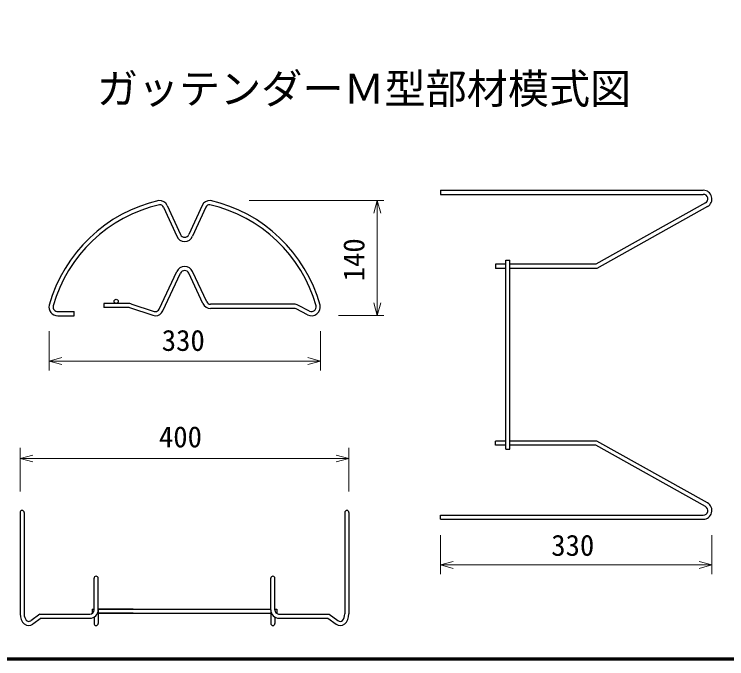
# Model space of a CAD drawing. Units: millimetres, scale not verified, with parts at other scales. Extents: x 400 to 16400, y 400 to 11650.
# Drawn here: x 6569 to 10036, y 400 to 3535 of the extents above; entities that cross this region are included whole.
import ezdxf
from ezdxf.enums import TextEntityAlignment as Align

# ---------------------------------------------------------------- set-up
doc = ezdxf.new("R2010")
doc.units = ezdxf.units.MM
doc.header["$LTSCALE"] = 40
for name, color, linetype, lineweight in [('C-STR', 1, 'Continuous', 25), ('C-STR-DIM', 1, 'Continuous', 13), ('C-TTL', 2, 'Continuous', 70)]:
    doc.layers.add(name, color=color, linetype=linetype, lineweight=lineweight)
doc.layers.add('C-TTL-TXT', color=7, linetype='Continuous')
doc.styles.add('ＭＳ ゴシック', font='')
doc.styles.get('ＭＳ ゴシック').set_extended_font_data('MS Gothic')

msp = doc.modelspace()

# ---------------------------------------------------------------- linework, layer by layer
at = {"layer": 'C-STR', "color": 6}
for p, q in [((8643.52, 2678.75), (8643.52, 2658.75)), ((8643.52, 2678.75), (9921.12, 2678.75)), ((8643.52, 2658.75), (9921.12, 2658.75)), ((7312.68, 2605.03), (7377.8, 2463.02)), ((7483.63, 2605.03), (7418.52, 2463.02)), ((9932.05, 2616.8), (9398.76, 2318.75)), ((7294.5, 2596.69), (7359.62, 2454.68)), ((7501.81, 2596.69), (7436.7, 2454.68)), ((9941.8, 2599.34), (9403.97, 2298.75)), ((8960.32, 1418.75), (8960.32, 2338.75)), ((8960.32, 2338.75), (8980.32, 2338.75)), ((8980.32, 1418.75), (8980.32, 2338.75)), ((8918.37, 2318.75), (8910.32, 2318.75)), ((8910.32, 2318.75), (8910.32, 2298.75)), ((8918.37, 2298.75), (8910.32, 2298.75)), ((8960.32, 2318.75), (8918.37, 2318.75)), ((8960.32, 2298.75), (8918.37, 2298.75)), ((9398.76, 2318.75), (8980.32, 2318.75)), ((9403.97, 2298.75), (8980.32, 2298.75)), ((7274.12, 2099.92), (7359.72, 2283.85)), ((7292.25, 2091.48), (7377.85, 2275.41)), ((7487.4, 2127.3), (7418.47, 2275.41)), ((7505.53, 2135.73), (7436.6, 2283.85)), ((7124.96, 2128.35), (7004.96, 2128.35)), ((7004.96, 2128.35), (7004.96, 2108.35)), ((7136.75, 2126.58), (7250.24, 2089.2)), ((7931.02, 2124.17), (7523.66, 2124.17)), ((8005.51, 2090.84), (7949.31, 2119.74)), ((6780.56, 2088.35), (6860.56, 2088.35)), ((6860.56, 2068.35), (6860.56, 2088.35)), ((7124.96, 2108.35), (7004.96, 2108.35)), ((7244.19, 2070.13), (7130.71, 2107.51)), ((7931.02, 2104.17), (7523.66, 2104.17)), ((7996.36, 2073.05), (7940.16, 2101.96)), ((6780.56, 2068.35), (6860.56, 2068.35)), ((8910.32, 1438.75), (8910.32, 1458.75)), ((8918.37, 1458.75), (8910.32, 1458.75)), ((8960.32, 1458.75), (8918.37, 1458.75)), ((9403.97, 1458.75), (8980.32, 1458.75)), ((9941.8, 1158.16), (9403.97, 1458.75)), ((8918.37, 1438.75), (8910.32, 1438.75)), ((8960.32, 1438.75), (8918.37, 1438.75)), ((9398.76, 1438.75), (8980.32, 1438.75)), ((9932.05, 1140.7), (9398.76, 1438.75)), ((8960.32, 1418.75), (8980.32, 1418.75)), ((6597.39, 1111.3), (6597.39, 618.52)), ((6617.39, 1111.3), (6617.39, 618.52)), ((8177.39, 1111.3), (8177.39, 618.52)), ((8197.39, 1111.3), (8197.39, 618.52)), ((8643.52, 1098.75), (9921.12, 1098.75)), ((8643.52, 1078.75), (8643.52, 1098.75)), ((8643.52, 1078.75), (9921.12, 1078.75)), ((6957.39, 637.12), (6957.39, 791.3)), ((6977.39, 637.12), (6977.39, 791.3)), ((7817.39, 636.91), (7817.39, 791.3)), ((7837.39, 636.91), (7837.39, 791.3)), ((6947.39, 641.3), (6947.39, 621.3)), ((6947.39, 641.3), (6957.39, 641.3)), ((6977.39, 637.12), (6977.39, 571.3)), ((7817.39, 637.12), (7817.39, 571.3)), ((7837.39, 641.3), (7847.39, 641.3)), ((7847.39, 641.3), (7847.39, 621.3)), ((6693.29, 617.12), (6648.99, 584.94)), ((6699.78, 597.12), (6659.88, 568.14)), ((6693.29, 617.12), (6937.39, 617.12)), ((6699.78, 597.12), (6937.39, 597.12)), ((6947.39, 621.3), (6949.63, 621.3)), ((6957.39, 602.48), (6957.39, 571.3)), ((7837.39, 602.37), (7837.39, 571.3)), ((7845, 621.3), (7847.39, 621.3)), ((7854.33, 597.12), (8094.99, 597.12)), ((7855.23, 617.12), (8101.49, 617.12)), ((8094.99, 597.12), (8134.89, 568.14)), ((8101.49, 617.12), (8143.9, 586.32))]:
    msp.add_line(p, q, dxfattribs=at)
for points in [[(7147.39, 641.3), (6977.39, 641.3), (7647.39, 641.3), (7817.39, 641.3)], [(7147.39, 621.3), (6977.39, 621.3), (7647.39, 621.3), (7817.39, 621.3)]]:
    msp.add_lwpolyline(points, dxfattribs=at)
msp.add_circle((7064.96, 2138.35), 10, dxfattribs=at)
for centre, radius, start, end in [((9921.12, 2636.35), 42.4, 299.20026, 90), ((9921.12, 2636.35), 22.4, 299.20026, 90), ((7432.51, 1926.11), 720, 102.79805, 164.36214), ((7432.51, 1926.11), 700, 102.9326, 164.28211), ((7276.32, 2588.35), 40, 24.63204, 94.734), ((7276.32, 2588.35), 20, 24.63204, 91.35641), ((7519.99, 2588.35), 40, 85.266, 155.36796), ((7519.99, 2588.35), 20, 88.64359, 155.36796), ((7363.8, 1926.11), 700, 15.71789, 77.0674), ((7363.8, 1926.11), 720, 15.63765, 77.20195), ((7398.16, 2472.35), 22.4, 204.63204, 335.36796), ((7398.16, 2472.35), 42.4, 204.63204, 335.36796), ((7398.16, 2265.95), 42.4, 24.95723, 155.04277), ((7398.16, 2265.95), 22.4, 24.95723, 155.04277), ((6780.56, 2110.75), 42.4, 167.16842, 270), ((6780.56, 2110.75), 22.4, 167.16842, 270), ((7124.96, 2088.35), 40, 70.68374, 90), ((7523.66, 2144.17), 40, 204.95723, 270), ((7523.66, 2144.17), 20, 204.95723, 270), ((7931.02, 2084.17), 40, 62.78, 90), ((8015.76, 2110.75), 42.4, 242.78, 12.83158), ((8015.76, 2110.75), 22.4, 242.78, 12.83158), ((7124.96, 2088.35), 20, 70.23399, 90), ((7255.99, 2108.35), 20, 253.30493, 270), ((7255.99, 2108.35), 20, 270, 335.04277), ((7255.99, 2108.35), 40, 270, 335.04277), ((7931.02, 2084.17), 20, 62.78, 90), ((7255.99, 2108.35), 40, 250.68374, 270), ((9921.12, 1121.15), 42.4, 270, 60.79974), ((6607.39, 1111.3), 10, 0, 180), ((8187.39, 1111.3), 10, 0, 180), ((9921.12, 1121.15), 22.4, 270, 60.79974), ((6967.39, 791.3), 10, 0, 180), ((7827.39, 791.3), 10, 0, 180), ((6937.39, 637.12), 20, 270, 0), ((6937.39, 637.12), 40, 270, 0), ((7857.39, 637.01), 40, 179.77719, 269.77719), ((7857.39, 637.01), 20, 179.77719, 263.80843), ((6967.39, 571.3), 10, 180, 0), ((7827.39, 571.3), 10, 180, 0)]:
    msp.add_arc(centre, radius, start, end, dxfattribs=at)
for centre, major_axis, ratio, start_param, end_param in [((6639.79, 618.52), (0, -57.22), 0.741, 4.712389, 6.7769616), ((6639.79, 618.52), (0, -36.83), 0.608205, 4.712389, 6.7063162), ((8154.99, 618.52), (0, -57.22), 0.741, 5.789409, 7.8539816), ((8154.99, 618.52), (0, 37.07), 0.604281, 2.6236952, 4.712389)]:
    msp.add_ellipse(centre, major_axis=major_axis, ratio=ratio, start_param=start_param, end_param=end_param, dxfattribs=at)
at = {"layer": 'C-STR-DIM'}
for p, q in [((7711.39, 2628.69), (8279.44, 2629.06)), ((8271.44, 2629.06), (8367.44, 2629.06)), ((8335.44, 2629.06), (8318.88, 2567.24)), ((8335.44, 2629.06), (8352.01, 2567.24)), ((8335.44, 2069.06), (8335.44, 2629.06)), ((8335.44, 2069.06), (8318.88, 2130.88)), ((8335.44, 2069.06), (8352.01, 2130.88)), ((8147.44, 2069.06), (8279.44, 2069.06)), ((8271.44, 2069.06), (8367.44, 2069.06)), ((6739.17, 1993.36), (6739.17, 1802.74)), ((8059.17, 1993.36), (8059.17, 1802.74)), ((6739.17, 1847.93), (6800.98, 1864.49)), ((6739.17, 1847.93), (6800.98, 1831.37)), ((6739.17, 1847.93), (8059.17, 1847.93)), ((8059.17, 1847.93), (7997.35, 1864.49)), ((8059.17, 1847.93), (7997.35, 1831.37)), ((6597.39, 1333.24), (6597.39, 1425.24)), ((8197.39, 1333.24), (8197.39, 1425.24)), ((6597.39, 1374.28), (6659.21, 1390.84)), ((8197.39, 1374.28), (8135.57, 1390.84)), ((6597.39, 1374.28), (6659.21, 1357.72)), ((6597.39, 1374.28), (8197.39, 1374.28)), ((8197.39, 1374.28), (8135.57, 1357.72)), ((6597.39, 1213.24), (6597.39, 1345.24)), ((8197.39, 1213.24), (8197.39, 1345.24)), ((8643.52, 1001.44), (8643.52, 810.82)), ((9963.52, 1001.44), (9963.52, 810.82)), ((8643.52, 856.01), (8705.34, 872.57)), ((9963.52, 856.01), (9901.7, 872.57)), ((8643.52, 856.01), (8705.34, 839.44)), ((8643.52, 856.01), (9963.52, 856.01)), ((9963.52, 856.01), (9901.7, 839.44))]:
    msp.add_line(p, q, dxfattribs=at)
at = {"layer": 'C-TTL'}
msp.add_lwpolyline([(400, 400), (16400, 400), (16400, 11480), (400, 11480)], close=True, dxfattribs=at)

# ---------------------------------------------------------------- texts
at = {"layer": 'C-STR-DIM', "color": 7, "style": 'ＭＳ ゴシック'}
msp.add_text('140', height=102.6, rotation=90, dxfattribs=at).set_placement((8303.44, 2235.63), align=Align.BOTTOM_LEFT)
for s, p in [('330', (7286.71, 1866.46)), ('400', (7272.99, 1397.32)), ('330', (9181.75, 869.74))]:
    msp.add_text(s, height=102.6, dxfattribs=at).set_placement(p, align=Align.BOTTOM_LEFT)
at = {"layer": 'C-TTL-TXT', "style": 'ＭＳ ゴシック'}
msp.add_text('ガッテンダーＭ型部材模式図', height=146.6, dxfattribs=at).set_placement((6970.83, 3055.43), align=Align.BOTTOM_LEFT)

doc.saveas('drawing.dxf')
